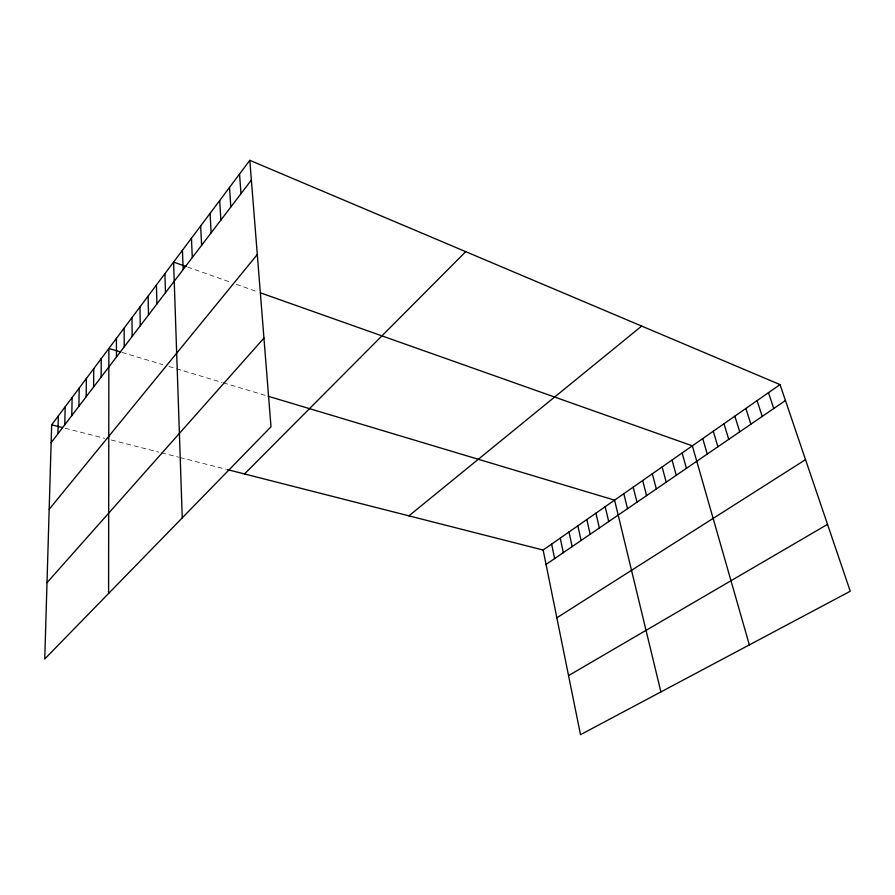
<?xml version="1.0" encoding="UTF-8"?>
<svg xmlns="http://www.w3.org/2000/svg" width="895" height="895" viewBox="0 0 895 895"><rect width="100%" height="100%" fill="white"/><g stroke="black" fill="none" stroke-linecap="round" stroke-linejoin="round"><path stroke-width="0.67" stroke-dasharray="4.47 3.36" d="M65.19 428.269L104.771 438.349M111.215 439.993L158.829 452.12M161.492 452.803L178.664 457.177M179.973 457.513L225.965 469.226M121.944 352.384L162.745 364.623M168.965 366.491L175.174 368.348M176.505 368.751L222.117 382.433M223.381 382.814L266.844 395.847M187.558 267.023L231.156 282.462M236.336 284.297L258.084 292.005"/><path stroke-width="1.34" d="M108.597 593.463L108.866 348.468L120.635 351.992M101.146 377.097L101.236 358.649M93.595 387.009L93.751 368.65M86.177 396.72L86.401 378.451M78.905 406.263L79.196 388.072M71.768 415.627L72.126 397.514M64.764 424.812L65.178 406.789M57.895 433.829L58.365 415.884M249.806 160.328L51.664 424.823L44.75 658.988L270.995 426.781L249.806 160.328L780.037 384.604L850.25 591.237L580.508 734.672L543.131 550.045L227.207 469.551M51.138 442.678L251.372 180.063M49.169 509.3L257.29 254.504M47.01 582.679L263.947 338.075M244.514 473.958L465.736 251.663M408.925 515.844L641.67 326.071M543.131 550.045L780.037 384.604M546.051 564.476L785.441 400.512M556.847 617.807L805.534 459.638M568.549 675.602L827.528 524.369M51.664 424.823L62.482 427.575M268.153 396.239L614.574 500.148L660.902 691.924M186.283 266.576L173.585 262.078L182.256 517.858M260.613 292.9L692.35 445.833L749.35 644.892M768.469 392.681L773.739 408.523M757.08 400.624L762.227 416.41M745.882 408.456L750.883 424.174M734.84 416.164L739.729 431.826M723.977 423.749L728.743 439.356M713.27 431.222L717.913 446.762M702.732 438.584L707.263 454.056M682.124 452.982L686.431 468.331M672.044 460.019L676.251 475.301M662.121 466.944L666.216 482.181M652.332 473.779L656.326 488.95M642.688 480.514L646.582 495.629M633.19 487.148L636.983 502.196M623.815 493.693L627.518 508.684M605.199 506.704L608.712 521.561M595.947 513.159L599.37 527.961M586.829 519.525L590.163 534.27M577.846 525.801L581.09 540.479M568.985 531.988L572.151 546.61M560.248 538.096L563.324 552.651M551.633 544.104L554.631 558.603M239.547 174.033L240.979 193.689M229.512 187.424L230.82 207.025M219.689 200.536L220.875 220.058M210.079 213.368L211.142 232.823M200.659 225.932L201.621 245.308M191.452 238.227L192.302 257.536M182.423 250.276L183.173 269.507M164.926 273.635L165.474 292.721M156.435 284.968L156.893 303.964M148.111 296.077L148.492 314.995M139.956 306.963L140.246 325.802M131.957 317.635L132.169 336.408M124.114 328.107L124.248 346.801M116.417 338.388L116.473 356.993"/></g></svg>
